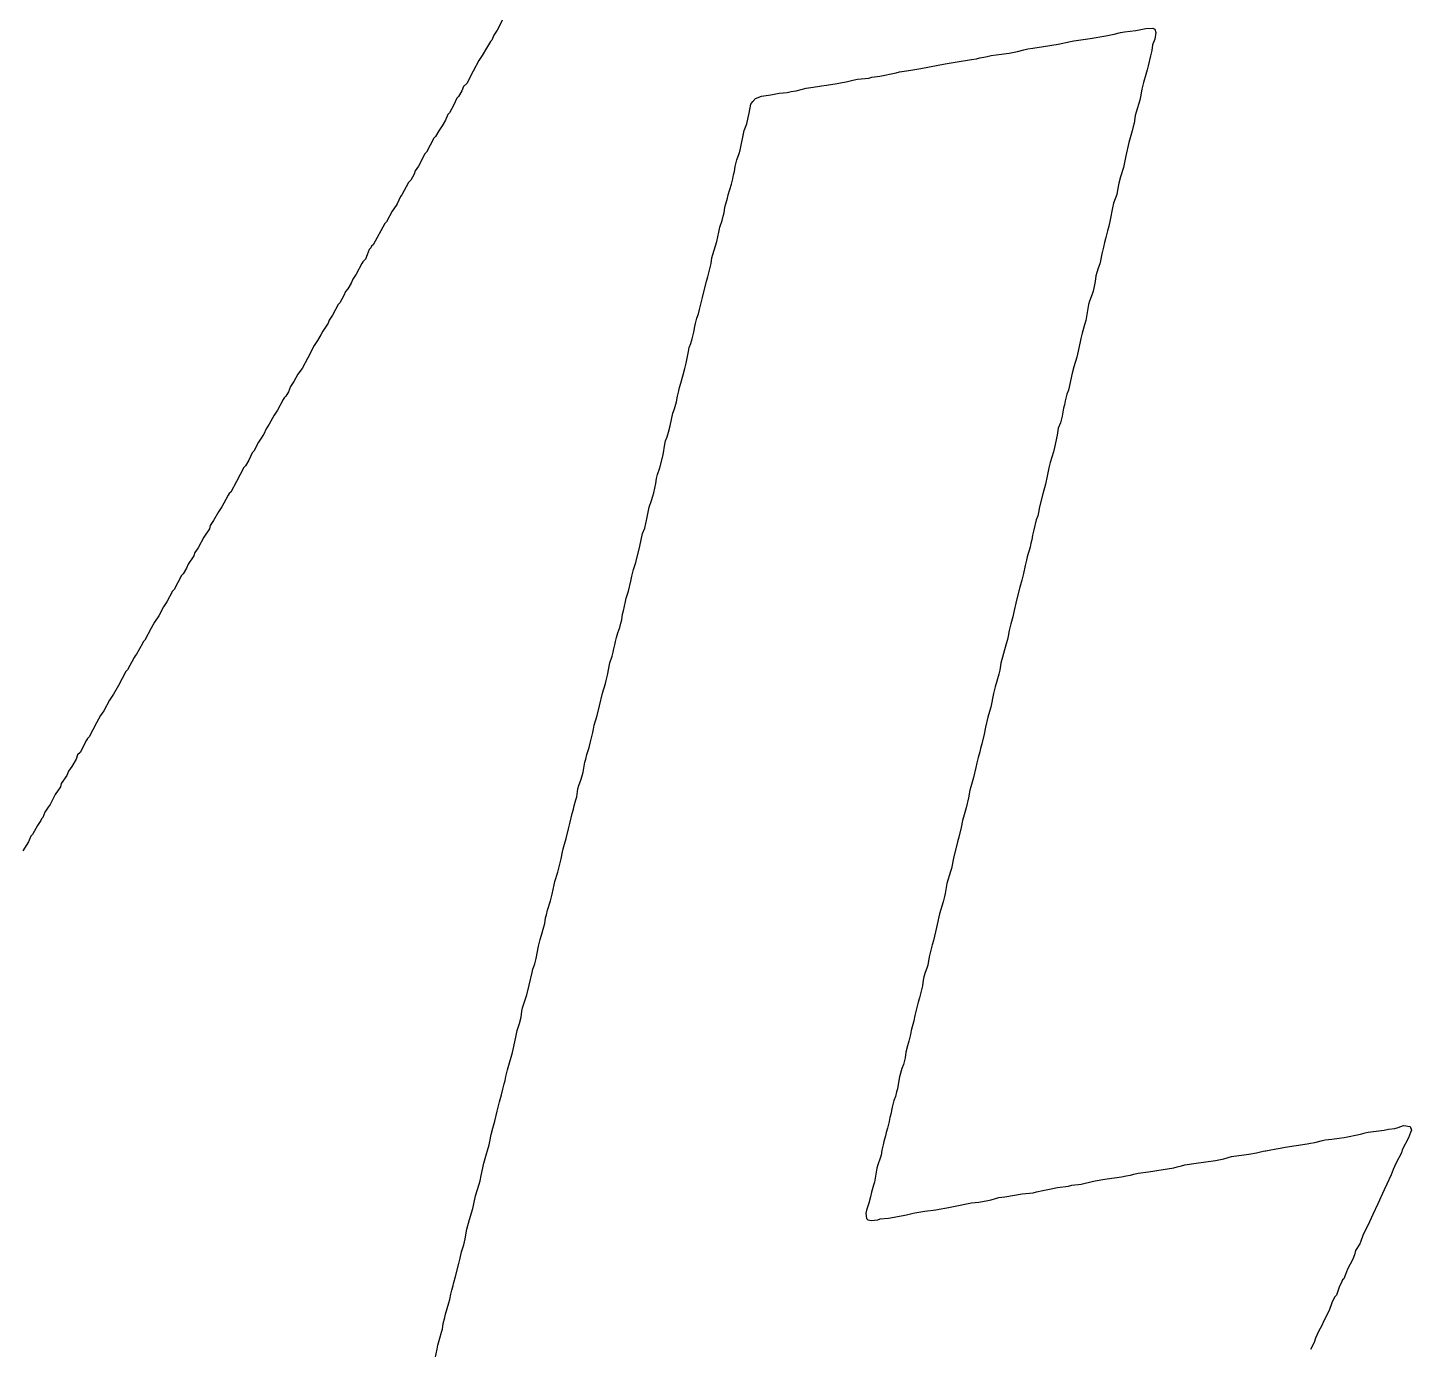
# Model space of a CAD drawing. Header units: inches. Extents: x 0 to 276, y 0 to 124.
# Drawn here: x 43.208 to 45.107, y 15.98 to 17.795 of the extents above; entities that cross this region are included whole.
import ezdxf

# ---------------------------------------------------------------- set-up
doc = ezdxf.new("R2010")
doc.units = ezdxf.units.IN
doc.layers.add('Top Overlay', color=2, linetype='Continuous')

msp = doc.modelspace()

# ---------------------------------------------------------------- linework, layer by layer
at = {"layer": 'Top Overlay'}
for p, q in [((43.8609, 17.8085), (43.8519, 17.7916)), ((43.8474, 17.7849), (43.8446, 17.7776)), ((43.8519, 17.7916), (43.8474, 17.7849)), ((44.6664, 17.7803), (44.6877, 17.7837)), ((44.6877, 17.7837), (44.699, 17.786)), ((44.699, 17.786), (44.708, 17.7882)), ((44.708, 17.7882), (44.7136, 17.7893)), ((44.7136, 17.7893), (44.7288, 17.791)), ((44.7288, 17.791), (44.7428, 17.7938)), ((44.7428, 17.7938), (44.7524, 17.7944)), ((44.7524, 17.7944), (44.7552, 17.7927)), ((44.7552, 17.7927), (44.7563, 17.7882)), ((44.7563, 17.7882), (44.7552, 17.7792)), ((43.8373, 17.7669), (43.8316, 17.7568)), ((43.8418, 17.7736), (43.8373, 17.7669)), ((43.8429, 17.7759), (43.8418, 17.7736)), ((43.8446, 17.7776), (43.8429, 17.7759)), ((44.5551, 17.7601), (44.5663, 17.7623)), ((44.5663, 17.7623), (44.5753, 17.7646)), ((44.5753, 17.7646), (44.5809, 17.7657)), ((44.5809, 17.7657), (44.5877, 17.7668)), ((44.5877, 17.7668), (44.6023, 17.7691)), ((44.6023, 17.7691), (44.6225, 17.7725)), ((44.6225, 17.7725), (44.6394, 17.7758)), ((44.6394, 17.7758), (44.6439, 17.777)), ((44.6439, 17.777), (44.6664, 17.7803)), ((44.7507, 17.7635), (44.749, 17.7562)), ((44.7518, 17.7713), (44.7507, 17.7635)), ((44.7552, 17.7792), (44.7518, 17.7713)), ((43.8271, 17.75), (43.8193, 17.7354)), ((43.8316, 17.7568), (43.8271, 17.75)), ((44.4336, 17.7387), (44.4673, 17.7455)), ((44.4673, 17.7455), (44.4808, 17.7477)), ((44.4808, 17.7477), (44.5033, 17.7511)), ((44.5033, 17.7511), (44.5101, 17.7522)), ((44.5101, 17.7522), (44.5146, 17.7534)), ((44.5146, 17.7534), (44.5202, 17.7545)), ((44.5202, 17.7545), (44.5247, 17.7556)), ((44.5247, 17.7556), (44.5303, 17.7567)), ((44.5303, 17.7567), (44.5371, 17.7579)), ((44.5371, 17.7579), (44.5551, 17.7601)), ((44.7457, 17.7427), (44.7445, 17.737)), ((44.749, 17.7562), (44.7457, 17.7427)), ((43.8193, 17.7354), (43.8103, 17.7185)), ((44.3403, 17.723), (44.347, 17.7241)), ((44.347, 17.7241), (44.3622, 17.7258)), ((44.3622, 17.7258), (44.3667, 17.7269)), ((44.3667, 17.7269), (44.3774, 17.7286)), ((44.3774, 17.7286), (44.3999, 17.7331)), ((44.3999, 17.7331), (44.4044, 17.7342)), ((44.4044, 17.7342), (44.4111, 17.7354)), ((44.4111, 17.7354), (44.4201, 17.7365)), ((44.4201, 17.7365), (44.4336, 17.7387)), ((44.7428, 17.7309), (44.7395, 17.7196)), ((44.7445, 17.737), (44.7428, 17.7309)), ((43.8035, 17.7084), (43.799, 17.7005)), ((43.8058, 17.714), (43.8035, 17.7084)), ((43.8103, 17.7185), (43.8058, 17.714)), ((44.2323, 17.7039), (44.2391, 17.705)), ((44.2391, 17.705), (44.2503, 17.7061)), ((44.2503, 17.7061), (44.2559, 17.7072)), ((44.2559, 17.7072), (44.2627, 17.7084)), ((44.2627, 17.7084), (44.2762, 17.7117)), ((44.2762, 17.7117), (44.2829, 17.7129)), ((44.2829, 17.7129), (44.2919, 17.714)), ((44.2919, 17.714), (44.2975, 17.7151)), ((44.2975, 17.7151), (44.3043, 17.7162)), ((44.3043, 17.7162), (44.3189, 17.7185)), ((44.3189, 17.7185), (44.3257, 17.7196)), ((44.3257, 17.7196), (44.3313, 17.7207)), ((44.3313, 17.7207), (44.3403, 17.723)), ((44.7372, 17.7106), (44.7355, 17.6999)), ((44.7395, 17.7196), (44.7372, 17.7106)), ((43.7923, 17.6882), (43.7867, 17.678)), ((43.7968, 17.6983), (43.7923, 17.6882)), ((43.799, 17.7005), (43.7968, 17.6983)), ((44.198, 17.6775), (44.2003, 17.6898)), ((44.2003, 17.6898), (44.2031, 17.6938)), ((44.2031, 17.6938), (44.207, 17.6977)), ((44.207, 17.6977), (44.2149, 17.7011)), ((44.2149, 17.7011), (44.2278, 17.7028)), ((44.2278, 17.7028), (44.2323, 17.7039)), ((44.7344, 17.6954), (44.7293, 17.6791)), ((44.7355, 17.6999), (44.7344, 17.6954)), ((43.781, 17.6679), (43.7765, 17.6601)), ((43.7844, 17.6758), (43.781, 17.6679)), ((43.7867, 17.678), (43.7844, 17.6758)), ((44.1947, 17.6628), (44.1969, 17.6718)), ((44.1969, 17.6718), (44.198, 17.6775)), ((44.7282, 17.6746), (44.7265, 17.664)), ((44.7293, 17.6791), (44.7282, 17.6746)), ((43.772, 17.6533), (43.7675, 17.6454)), ((43.7765, 17.6601), (43.772, 17.6533)), ((44.1857, 17.6269), (44.1902, 17.6493)), ((44.1902, 17.6493), (44.1913, 17.6538)), ((44.1913, 17.6538), (44.1947, 17.6628)), ((44.7237, 17.6533), (44.7192, 17.6375)), ((44.7254, 17.6595), (44.7237, 17.6533)), ((44.7265, 17.664), (44.7254, 17.6595)), ((43.7653, 17.6432), (43.7552, 17.6241)), ((43.7675, 17.6454), (43.7653, 17.6432)), ((44.7192, 17.6375), (44.7153, 17.619)), ((43.7529, 17.6218), (43.7439, 17.605)), ((43.7552, 17.6241), (43.7529, 17.6218)), ((44.1789, 17.6044), (44.1812, 17.6134)), ((44.1812, 17.6134), (44.1845, 17.6224)), ((44.1845, 17.6224), (44.1857, 17.6269)), ((44.7142, 17.6145), (44.713, 17.6077)), ((44.7153, 17.619), (44.7142, 17.6145)), ((43.7383, 17.5937), (43.7338, 17.5858)), ((43.7394, 17.5982), (43.7383, 17.5937)), ((43.7439, 17.605), (43.7394, 17.5982)), ((44.1755, 17.5875), (44.1767, 17.5931)), ((44.1767, 17.5931), (44.1778, 17.5976)), ((44.1778, 17.5976), (44.1789, 17.6044)), ((44.7119, 17.6032), (44.708, 17.5903)), ((44.713, 17.6077), (44.7119, 17.6032)), ((43.7304, 17.5825), (43.7214, 17.5656)), ((43.7338, 17.5858), (43.7304, 17.5825)), ((44.1694, 17.5656), (44.1739, 17.5802)), ((44.1739, 17.5802), (44.1755, 17.5875)), ((44.704, 17.5718), (44.7029, 17.5661)), ((44.7057, 17.5813), (44.704, 17.5718)), ((44.708, 17.5903), (44.7057, 17.5813)), ((43.7147, 17.5532), (43.7136, 17.551)), ((43.7192, 17.5633), (43.7147, 17.5532)), ((43.7214, 17.5656), (43.7192, 17.5633)), ((44.1649, 17.5487), (44.166, 17.5532)), ((44.166, 17.5532), (44.1682, 17.5611)), ((44.1682, 17.5611), (44.1694, 17.5656)), ((44.6984, 17.5538), (44.6967, 17.5476)), ((44.7029, 17.5661), (44.6984, 17.5538)), ((43.7079, 17.5431), (43.7001, 17.5285)), ((43.7136, 17.551), (43.7079, 17.5431)), ((44.1609, 17.5301), (44.1626, 17.5363)), ((44.1626, 17.5363), (44.1637, 17.5408)), ((44.1637, 17.5408), (44.1649, 17.5487)), ((44.6967, 17.5476), (44.6939, 17.5313)), ((43.6978, 17.5262), (43.6821, 17.497)), ((43.7001, 17.5285), (43.6978, 17.5262)), ((44.1564, 17.5144), (44.1576, 17.5211)), ((44.1576, 17.5211), (44.1609, 17.5301)), ((44.69, 17.5161), (44.6877, 17.5071)), ((44.6917, 17.5223), (44.69, 17.5161)), ((44.6939, 17.5313), (44.6917, 17.5223)), ((43.6821, 17.497), (43.6798, 17.4948)), ((44.148, 17.4835), (44.1536, 17.5015)), ((44.1536, 17.5015), (44.1564, 17.5144)), ((44.6861, 17.4998), (44.6844, 17.4936)), ((44.6877, 17.5071), (44.6861, 17.4998)), ((43.6714, 17.4773), (43.6675, 17.4734)), ((43.6736, 17.4829), (43.6714, 17.4773)), ((43.6765, 17.4903), (43.6736, 17.4829)), ((43.6787, 17.4925), (43.6765, 17.4903)), ((43.6798, 17.4948), (43.6787, 17.4925)), ((44.1457, 17.4711), (44.1469, 17.479)), ((44.1469, 17.479), (44.148, 17.4835)), ((44.6821, 17.4846), (44.6804, 17.475)), ((44.6844, 17.4936), (44.6821, 17.4846)), ((43.6663, 17.4711), (43.6585, 17.4565)), ((43.6675, 17.4734), (43.6663, 17.4711)), ((44.1412, 17.4531), (44.1457, 17.4711)), ((44.6754, 17.4587), (44.6742, 17.4542)), ((44.6771, 17.4649), (44.6754, 17.4587)), ((44.6793, 17.4705), (44.6771, 17.4649)), ((44.6804, 17.475), (44.6793, 17.4705)), ((43.6517, 17.4442), (43.6472, 17.4363)), ((43.654, 17.4498), (43.6517, 17.4442)), ((43.6585, 17.4565), (43.654, 17.4498)), ((44.1339, 17.4244), (44.1396, 17.4469)), ((44.1396, 17.4469), (44.1412, 17.4531)), ((44.672, 17.4419), (44.6703, 17.4334)), ((44.6731, 17.4464), (44.672, 17.4419)), ((44.6742, 17.4542), (44.6731, 17.4464)), ((43.6416, 17.4273), (43.636, 17.4172)), ((43.6438, 17.4329), (43.6416, 17.4273)), ((43.6472, 17.4363), (43.6438, 17.4329)), ((44.1323, 17.4171), (44.1339, 17.4244)), ((44.6692, 17.4289), (44.6653, 17.4194)), ((44.6703, 17.4334), (44.6692, 17.4289)), ((43.6337, 17.4149), (43.6259, 17.4003)), ((43.636, 17.4172), (43.6337, 17.4149)), ((44.1261, 17.3963), (44.1283, 17.402)), ((44.1283, 17.402), (44.13, 17.4081)), ((44.13, 17.4081), (44.1323, 17.4171)), ((44.6641, 17.4149), (44.6613, 17.3986)), ((44.6653, 17.4194), (44.6641, 17.4149)), ((43.6202, 17.3891), (43.6129, 17.3784)), ((43.6214, 17.3936), (43.6202, 17.3891)), ((43.6259, 17.4003), (43.6214, 17.3936)), ((44.1221, 17.3767), (44.1233, 17.3845)), ((44.1233, 17.3845), (44.1244, 17.389)), ((44.1244, 17.389), (44.1261, 17.3963)), ((44.6585, 17.3868), (44.6551, 17.3755)), ((44.6602, 17.393), (44.6585, 17.3868)), ((44.6613, 17.3986), (44.6602, 17.393)), ((43.6056, 17.3654), (43.6011, 17.3587)), ((43.6101, 17.3733), (43.6056, 17.3654)), ((43.6129, 17.3784), (43.6101, 17.3733)), ((44.1182, 17.3615), (44.1199, 17.3677)), ((44.1199, 17.3677), (44.1221, 17.3767)), ((44.6523, 17.3637), (44.6489, 17.3469)), ((44.6534, 17.3682), (44.6523, 17.3637)), ((44.6551, 17.3755), (44.6534, 17.3682)), ((43.6011, 17.3587), (43.5921, 17.3418)), ((44.1126, 17.339), (44.1137, 17.3457)), ((44.1137, 17.3457), (44.1148, 17.3502)), ((44.1148, 17.3502), (44.1159, 17.3559)), ((44.1159, 17.3559), (44.1182, 17.3615)), ((44.6489, 17.3469), (44.6478, 17.3424)), ((43.5842, 17.3272), (43.5786, 17.3193)), ((43.5921, 17.3418), (43.5842, 17.3272)), ((44.1075, 17.3182), (44.1098, 17.3272)), ((44.1098, 17.3272), (44.1114, 17.3345)), ((44.1114, 17.3345), (44.1126, 17.339)), ((44.6439, 17.3294), (44.6416, 17.3204)), ((44.6478, 17.3424), (44.6439, 17.3294)), ((43.573, 17.3092), (43.5685, 17.3025)), ((43.5786, 17.3193), (43.573, 17.3092)), ((44.1025, 17.3008), (44.1041, 17.3069)), ((44.1041, 17.3069), (44.1075, 17.3182)), ((44.6416, 17.3204), (44.6366, 17.2974)), ((43.5595, 17.2867), (43.5584, 17.2845)), ((43.5618, 17.289), (43.5595, 17.2867)), ((43.5657, 17.2952), (43.5618, 17.289)), ((43.5685, 17.3025), (43.5657, 17.2952)), ((44.0985, 17.2811), (44.0996, 17.2889)), ((44.0996, 17.2889), (44.1013, 17.2963)), ((44.1013, 17.2963), (44.1025, 17.3008)), ((44.6343, 17.2918), (44.6321, 17.2828)), ((44.6366, 17.2974), (44.6343, 17.2918)), ((43.5505, 17.2699), (43.546, 17.2631)), ((43.5584, 17.2845), (43.5505, 17.2699)), ((44.0935, 17.2659), (44.0957, 17.2715)), ((44.0957, 17.2715), (44.0985, 17.2811)), ((44.6298, 17.2726), (44.6276, 17.2614)), ((44.631, 17.2771), (44.6298, 17.2726)), ((44.6321, 17.2828), (44.631, 17.2771)), ((43.5393, 17.2507), (43.5348, 17.244)), ((43.546, 17.2631), (43.5393, 17.2507)), ((44.0895, 17.2485), (44.0935, 17.2659)), ((44.6253, 17.2524), (44.6225, 17.2451)), ((44.6276, 17.2614), (44.6253, 17.2524)), ((43.5291, 17.2327), (43.5246, 17.226)), ((43.5303, 17.235), (43.5291, 17.2327)), ((43.532, 17.2367), (43.5303, 17.235)), ((43.5348, 17.244), (43.532, 17.2367)), ((44.0833, 17.2277), (44.0856, 17.2333)), ((44.0856, 17.2333), (44.0873, 17.2395)), ((44.0873, 17.2395), (44.0895, 17.2485)), ((44.6208, 17.2355), (44.6175, 17.2187)), ((44.6225, 17.2451), (44.6208, 17.2355)), ((43.5157, 17.2114), (43.5112, 17.2013)), ((43.5179, 17.2136), (43.5157, 17.2114)), ((43.5246, 17.226), (43.5179, 17.2136)), ((44.08, 17.2085), (44.0822, 17.2232)), ((44.0822, 17.2232), (44.0833, 17.2277)), ((44.6158, 17.2125), (44.6113, 17.1979)), ((44.6175, 17.2187), (44.6158, 17.2125)), ((43.5067, 17.1934), (43.5044, 17.1911)), ((43.5112, 17.2013), (43.5067, 17.1934)), ((44.0755, 17.1906), (44.08, 17.2085)), ((44.6113, 17.1979), (44.6096, 17.1906)), ((43.5044, 17.1911), (43.4943, 17.172)), ((44.0698, 17.1692), (44.071, 17.1759)), ((44.071, 17.1759), (44.0721, 17.1816)), ((44.0721, 17.1816), (44.0755, 17.1906)), ((44.6073, 17.1793), (44.6051, 17.1681)), ((44.6085, 17.1861), (44.6073, 17.1793)), ((44.6096, 17.1906), (44.6085, 17.1861)), ((43.4842, 17.1552), (43.483, 17.1529)), ((43.4864, 17.1574), (43.4842, 17.1552)), ((43.4943, 17.172), (43.4864, 17.1574)), ((44.0659, 17.1518), (44.067, 17.1563)), ((44.067, 17.1563), (44.0698, 17.1692)), ((44.6012, 17.1551), (44.5967, 17.1371)), ((44.6051, 17.1681), (44.6012, 17.1551)), ((43.474, 17.1372), (43.4695, 17.1304)), ((43.4797, 17.1473), (43.474, 17.1372)), ((43.483, 17.1529), (43.4797, 17.1473)), ((44.0586, 17.1253), (44.0608, 17.1366)), ((44.0608, 17.1366), (44.0642, 17.1456)), ((44.0642, 17.1456), (44.0659, 17.1518)), ((44.5967, 17.1371), (44.5955, 17.1293)), ((43.4628, 17.1181), (43.4583, 17.1113)), ((43.4695, 17.1304), (43.4628, 17.1181)), ((44.0547, 17.1079), (44.0575, 17.1208)), ((44.0575, 17.1208), (44.0586, 17.1253)), ((44.5922, 17.1191), (44.5888, 17.1057)), ((44.5944, 17.1248), (44.5922, 17.1191)), ((44.5955, 17.1293), (44.5944, 17.1248)), ((43.4572, 17.1068), (43.4493, 17.0956)), ((43.4583, 17.1113), (43.4572, 17.1068)), ((44.0479, 17.0832), (44.0518, 17.1006)), ((44.0518, 17.1006), (44.0547, 17.1079)), ((44.5871, 17.0983), (44.586, 17.0916)), ((44.5888, 17.1057), (44.5871, 17.0983)), ((43.4414, 17.0809), (43.4369, 17.0742)), ((43.4493, 17.0956), (43.4414, 17.0809)), ((44.0423, 17.0607), (44.0479, 17.0832)), ((44.5837, 17.0815), (44.5798, 17.0685)), ((44.5849, 17.0871), (44.5837, 17.0815)), ((44.586, 17.0916), (44.5849, 17.0871)), ((43.4358, 17.0697), (43.4279, 17.0585)), ((43.4369, 17.0742), (43.4358, 17.0697)), ((44.0395, 17.0511), (44.0423, 17.0607)), ((44.5787, 17.064), (44.577, 17.0567)), ((44.5798, 17.0685), (44.5787, 17.064)), ((43.4189, 17.0427), (43.4088, 17.0236)), ((43.4212, 17.045), (43.4189, 17.0427)), ((43.4257, 17.0528), (43.4212, 17.045)), ((43.4279, 17.0585), (43.4257, 17.0528)), ((44.0355, 17.0348), (44.0372, 17.0421)), ((44.0372, 17.0421), (44.0395, 17.0511)), ((44.5747, 17.0455), (44.5725, 17.0365)), ((44.577, 17.0567), (44.5747, 17.0455)), ((43.4066, 17.0213), (43.3987, 17.0067)), ((43.4088, 17.0236), (43.4066, 17.0213)), ((44.0294, 17.0118), (44.0322, 17.0213)), ((44.0322, 17.0213), (44.0355, 17.0348)), ((44.5697, 17.0269), (44.5652, 17.0089)), ((44.5725, 17.0365), (44.5697, 17.0269)), ((43.3987, 17.0067), (43.3942, 17)), ((44.0254, 16.9943), (44.0282, 17.0073)), ((44.0282, 17.0073), (44.0294, 17.0118)), ((44.5652, 17.0089), (44.5612, 16.9904)), ((43.3875, 16.9876), (43.3818, 16.9786)), ((43.3942, 17), (43.3875, 16.9876)), ((44.0232, 16.982), (44.0243, 16.9898)), ((44.0243, 16.9898), (44.0254, 16.9943)), ((44.5601, 16.9859), (44.5573, 16.9763)), ((44.5612, 16.9904), (44.5601, 16.9859)), ((43.3773, 16.9707), (43.3683, 16.9539)), ((43.3818, 16.9786), (43.3773, 16.9707)), ((44.0159, 16.9578), (44.0176, 16.964)), ((44.0176, 16.964), (44.0204, 16.9713)), ((44.0204, 16.9713), (44.0221, 16.9775)), ((44.0221, 16.9775), (44.0232, 16.982)), ((44.5551, 16.9673), (44.5539, 16.9595)), ((44.5573, 16.9763), (44.5551, 16.9673)), ((43.365, 16.9494), (43.3571, 16.9348)), ((43.3661, 16.9516), (43.365, 16.9494)), ((43.3683, 16.9539), (43.3661, 16.9516)), ((44.0125, 16.942), (44.0136, 16.9477)), ((44.0136, 16.9477), (44.0147, 16.9522)), ((44.0147, 16.9522), (44.0159, 16.9578)), ((44.5511, 16.9488), (44.5472, 16.9359)), ((44.5528, 16.955), (44.5511, 16.9488)), ((44.5539, 16.9595), (44.5528, 16.955)), ((43.3537, 16.9303), (43.3447, 16.9134)), ((43.3549, 16.9325), (43.3537, 16.9303)), ((43.3571, 16.9348), (43.3549, 16.9325)), ((44.0069, 16.9229), (44.0102, 16.9319)), ((44.0102, 16.9319), (44.0114, 16.9375)), ((44.0114, 16.9375), (44.0125, 16.942)), ((44.5472, 16.9359), (44.5438, 16.9224)), ((43.3425, 16.9111), (43.3324, 16.892)), ((43.3447, 16.9134), (43.3425, 16.9111)), ((44.0035, 16.9061), (44.0069, 16.9229)), ((44.541, 16.9072), (44.5382, 16.8976)), ((44.5421, 16.9128), (44.541, 16.9072)), ((44.5438, 16.9224), (44.5421, 16.9128)), ((43.3324, 16.892), (43.3256, 16.8797)), ((43.9967, 16.8813), (44.0007, 16.8943)), ((44.0007, 16.8943), (44.0018, 16.8987)), ((44.0018, 16.8987), (44.0035, 16.9061)), ((44.5359, 16.8898), (44.5337, 16.8808)), ((44.5382, 16.8976), (44.5359, 16.8898)), ((43.32, 16.8718), (43.3121, 16.8572)), ((43.3256, 16.8797), (43.32, 16.8718)), ((43.9928, 16.8639), (43.9967, 16.8813)), ((44.5337, 16.8808), (44.5298, 16.8622)), ((43.3076, 16.8504), (43.302, 16.8403)), ((43.3121, 16.8572), (43.3076, 16.8504)), ((43.9855, 16.8375), (43.9894, 16.8504)), ((43.9894, 16.8504), (43.9928, 16.8639)), ((44.5281, 16.856), (44.5258, 16.8481)), ((44.5298, 16.8622), (44.5281, 16.856)), ((43.302, 16.8403), (43.2919, 16.8212)), ((43.9833, 16.8273), (43.9844, 16.8318)), ((43.9844, 16.8318), (43.9855, 16.8375)), ((44.5224, 16.8347), (44.5208, 16.8251)), ((44.5258, 16.8481), (44.5224, 16.8347)), ((43.2885, 16.8167), (43.2795, 16.7998)), ((43.2896, 16.8189), (43.2885, 16.8167)), ((43.2919, 16.8212), (43.2896, 16.8189)), ((43.9782, 16.8065), (43.9804, 16.8144)), ((43.9804, 16.8144), (43.9821, 16.8217)), ((43.9821, 16.8217), (43.9833, 16.8273)), ((44.5208, 16.8251), (44.5174, 16.8116)), ((43.2761, 16.7965), (43.2739, 16.7908)), ((43.2795, 16.7998), (43.2761, 16.7965)), ((43.9737, 16.7908), (43.9754, 16.797)), ((43.9754, 16.797), (43.9782, 16.8065)), ((44.5123, 16.793), (44.5106, 16.7857)), ((44.5146, 16.8009), (44.5123, 16.793)), ((44.5157, 16.8054), (44.5146, 16.8009)), ((44.5174, 16.8116), (44.5157, 16.8054)), ((43.2638, 16.774), (43.2615, 16.7683)), ((43.2683, 16.7807), (43.2638, 16.774)), ((43.2739, 16.7908), (43.2683, 16.7807)), ((43.9703, 16.7728), (43.9726, 16.7863)), ((43.9726, 16.7863), (43.9737, 16.7908)), ((44.5095, 16.779), (44.5061, 16.7655)), ((44.5106, 16.7857), (44.5095, 16.779)), ((43.2536, 16.7571), (43.2525, 16.7526)), ((43.2615, 16.7683), (43.2536, 16.7571)), ((43.9641, 16.7543), (43.9675, 16.7633)), ((43.9675, 16.7633), (43.9703, 16.7728)), ((44.5061, 16.7655), (44.5022, 16.7526)), ((43.2452, 16.7419), (43.2385, 16.7284)), ((43.2525, 16.7526), (43.2452, 16.7419)), ((43.9602, 16.7346), (43.9613, 16.7391)), ((43.9613, 16.7391), (43.963, 16.7498)), ((43.963, 16.7498), (43.9641, 16.7543)), ((44.4994, 16.7374), (44.496, 16.7239)), ((44.5011, 16.7481), (44.4994, 16.7374)), ((44.5022, 16.7526), (44.5011, 16.7481)), ((43.2312, 16.7177), (43.2283, 16.7104)), ((43.2357, 16.7245), (43.2312, 16.7177)), ((43.2385, 16.7284), (43.2357, 16.7245)), ((43.9551, 16.716), (43.9568, 16.7222)), ((43.9568, 16.7222), (43.958, 16.7267)), ((43.958, 16.7267), (43.9602, 16.7346)), ((44.496, 16.7239), (44.4932, 16.7143)), ((43.221, 16.6997), (43.2143, 16.6874)), ((43.2255, 16.7065), (43.221, 16.6997)), ((43.2267, 16.7087), (43.2255, 16.7065)), ((43.2283, 16.7104), (43.2267, 16.7087)), ((43.9501, 16.6952), (43.9518, 16.7025)), ((43.9518, 16.7025), (43.9551, 16.716)), ((44.491, 16.7065), (44.4893, 16.6969)), ((44.4932, 16.7143), (44.491, 16.7065)), ((43.2098, 16.6795), (43.2087, 16.6773)), ((43.212, 16.6851), (43.2098, 16.6795)), ((43.2143, 16.6874), (43.212, 16.6851)), ((43.9445, 16.6739), (43.9467, 16.6817)), ((43.9467, 16.6817), (43.9501, 16.6952)), ((44.4859, 16.6834), (44.4842, 16.6772)), ((44.4893, 16.6969), (44.4859, 16.6834)), ((43.2087, 16.6773), (43.2008, 16.6649)), ((43.94, 16.6536), (43.9417, 16.6632)), ((43.9417, 16.6632), (43.9428, 16.6677)), ((43.9428, 16.6677), (43.9445, 16.6739)), ((44.4842, 16.6772), (44.4786, 16.6547)), ((43.9355, 16.6356), (43.94, 16.6536)), ((44.4786, 16.6547), (44.4758, 16.6407)), ((43.9304, 16.6182), (43.9315, 16.6227)), ((43.9315, 16.6227), (43.9355, 16.6356)), ((44.4747, 16.6362), (44.4696, 16.6199)), ((44.4758, 16.6407), (44.4747, 16.6362)), ((43.9253, 16.5963), (43.9276, 16.6053)), ((43.9276, 16.6053), (43.9304, 16.6182)), ((44.4673, 16.6064), (44.4662, 16.6019)), ((44.4696, 16.6199), (44.4673, 16.6064)), ((43.9214, 16.5833), (43.9253, 16.5963)), ((44.4645, 16.5946), (44.4595, 16.5783)), ((44.4662, 16.6019), (44.4645, 16.5946)), ((43.9164, 16.5603), (43.9175, 16.5648)), ((43.9175, 16.5648), (43.9186, 16.5727)), ((43.9186, 16.5727), (43.9197, 16.5771)), ((43.9197, 16.5771), (43.9214, 16.5833)), ((44.4595, 16.5783), (44.4555, 16.5597)), ((43.9113, 16.5429), (43.913, 16.549)), ((43.913, 16.549), (43.9164, 16.5603)), ((44.4555, 16.5597), (44.451, 16.5417)), ((43.9057, 16.517), (43.909, 16.5339)), ((43.909, 16.5339), (43.9113, 16.5429)), ((44.4477, 16.5282), (44.4454, 16.5192)), ((44.4494, 16.5355), (44.4477, 16.5282)), ((44.451, 16.5417), (44.4494, 16.5355)), ((43.9012, 16.5024), (43.904, 16.5097)), ((43.904, 16.5097), (43.9057, 16.517)), ((44.4432, 16.508), (44.442, 16.5035)), ((44.4454, 16.5192), (44.4432, 16.508)), ((43.8961, 16.4804), (43.9, 16.4979)), ((43.9, 16.4979), (43.9012, 16.5024)), ((44.4381, 16.4917), (44.437, 16.4872)), ((44.4398, 16.4979), (44.4381, 16.4917)), ((44.442, 16.5035), (44.4398, 16.4979)), ((43.8927, 16.4669), (43.8961, 16.4804)), ((44.4342, 16.472), (44.4319, 16.463)), ((44.4359, 16.4793), (44.4342, 16.472)), ((44.437, 16.4872), (44.4359, 16.4793)), ((43.8871, 16.449), (43.8927, 16.4669)), ((44.4302, 16.4568), (44.4257, 16.4388)), ((44.4319, 16.463), (44.4302, 16.4568)), ((43.8826, 16.4276), (43.8849, 16.4366)), ((43.8849, 16.4366), (43.886, 16.4445)), ((43.886, 16.4445), (43.8871, 16.449)), ((44.4257, 16.4388), (44.4241, 16.4315)), ((43.8776, 16.409), (43.8798, 16.418)), ((43.8798, 16.418), (43.8826, 16.4276)), ((44.4207, 16.418), (44.4196, 16.4124)), ((44.4241, 16.4315), (44.4207, 16.418)), ((43.8742, 16.3922), (43.8776, 16.409)), ((44.4156, 16.3972), (44.4134, 16.3882)), ((44.4173, 16.4034), (44.4156, 16.3972)), ((44.4196, 16.4124), (44.4173, 16.4034)), ((43.8691, 16.3736), (43.8714, 16.3815)), ((43.8714, 16.3815), (43.8731, 16.3877)), ((43.8731, 16.3877), (43.8742, 16.3922)), ((44.4122, 16.3804), (44.41, 16.3714)), ((44.4134, 16.3882), (44.4122, 16.3804)), ((43.8641, 16.3551), (43.8663, 16.3641)), ((43.8663, 16.3641), (43.8691, 16.3736)), ((44.4077, 16.3657), (44.4044, 16.3545)), ((44.41, 16.3714), (44.4077, 16.3657)), ((43.8579, 16.3298), (43.8601, 16.3376)), ((43.8601, 16.3376), (43.8618, 16.3449)), ((43.8618, 16.3449), (43.8629, 16.3494)), ((43.8629, 16.3494), (43.8641, 16.3551)), ((44.4016, 16.3382), (44.4004, 16.3337)), ((44.4027, 16.3438), (44.4016, 16.3382)), ((44.4044, 16.3545), (44.4027, 16.3438)), ((43.8523, 16.3073), (43.8551, 16.3202)), ((43.8551, 16.3202), (43.8579, 16.3298)), ((44.3965, 16.3219), (44.3943, 16.3129)), ((44.3988, 16.3275), (44.3965, 16.3219)), ((44.4004, 16.3337), (44.3988, 16.3275)), ((43.8489, 16.2938), (43.8523, 16.3073)), ((44.3914, 16.2988), (44.3903, 16.2932)), ((44.3926, 16.3033), (44.3914, 16.2988)), ((44.3943, 16.3129), (44.3926, 16.3033)), ((43.8438, 16.2752), (43.8461, 16.2842)), ((43.8461, 16.2842), (43.8489, 16.2938)), ((44.3881, 16.2842), (44.3864, 16.278)), ((44.3903, 16.2932), (44.3881, 16.2842)), ((45.0481, 16.2786), (45.0701, 16.2814)), ((45.0701, 16.2814), (45.0757, 16.2825)), ((45.0757, 16.2825), (45.0847, 16.2837)), ((45.0847, 16.2837), (45.0892, 16.2848)), ((45.0892, 16.2848), (45.0965, 16.2876)), ((45.0965, 16.2876), (45.1055, 16.2865)), ((45.1055, 16.2865), (45.1072, 16.2814)), ((45.1072, 16.2814), (45.106, 16.278)), ((43.8388, 16.2533), (43.841, 16.2612)), ((43.841, 16.2612), (43.8421, 16.2657)), ((43.8421, 16.2657), (43.8438, 16.2752)), ((44.3819, 16.2612), (44.3802, 16.2539)), ((44.383, 16.2657), (44.3819, 16.2612)), ((44.3853, 16.2735), (44.383, 16.2657)), ((44.3864, 16.278), (44.3853, 16.2735)), ((44.934, 16.2578), (44.9644, 16.2623)), ((44.9644, 16.2623), (44.9689, 16.2634)), ((44.9689, 16.2634), (44.9745, 16.2645)), ((44.9745, 16.2645), (44.9835, 16.2668)), ((44.9835, 16.2668), (44.9891, 16.2679)), ((44.9891, 16.2679), (44.9981, 16.269)), ((44.9981, 16.269), (45.0082, 16.2702)), ((45.0082, 16.2702), (45.015, 16.2713)), ((45.015, 16.2713), (45.0375, 16.2758)), ((45.0375, 16.2758), (45.0436, 16.2775)), ((45.0436, 16.2775), (45.0481, 16.2786)), ((45.1032, 16.2707), (45.0948, 16.2544)), ((45.106, 16.278), (45.1032, 16.2707)), ((43.8337, 16.2359), (43.8376, 16.2488)), ((43.8376, 16.2488), (43.8388, 16.2533)), ((44.3779, 16.2426), (44.3746, 16.2336)), ((44.3791, 16.2471), (44.3779, 16.2426)), ((44.3802, 16.2539), (44.3791, 16.2471)), ((44.8452, 16.2409), (44.8497, 16.2421)), ((44.8497, 16.2421), (44.8559, 16.2437)), ((44.8559, 16.2437), (44.8603, 16.2449)), ((44.8603, 16.2449), (44.884, 16.2482)), ((44.884, 16.2482), (44.8946, 16.2499)), ((44.8946, 16.2499), (44.9036, 16.2522)), ((44.9036, 16.2522), (44.9065, 16.2527)), ((44.9065, 16.2527), (44.9076, 16.2527)), ((44.9076, 16.2527), (44.9121, 16.2539)), ((44.9121, 16.2539), (44.9216, 16.2555)), ((44.9216, 16.2555), (44.9273, 16.2567)), ((44.9273, 16.2567), (44.934, 16.2578)), ((45.0937, 16.2499), (45.0858, 16.2353)), ((45.0948, 16.2544), (45.0937, 16.2499)), ((43.8303, 16.219), (43.8337, 16.2359)), ((44.3723, 16.2235), (44.3701, 16.21)), ((44.3735, 16.2291), (44.3723, 16.2235)), ((44.3746, 16.2336), (44.3735, 16.2291)), ((44.7322, 16.2224), (44.7462, 16.2241)), ((44.7462, 16.2241), (44.7665, 16.2274)), ((44.7665, 16.2274), (44.7811, 16.2297)), ((44.7811, 16.2297), (44.7856, 16.2308)), ((44.7856, 16.2308), (44.7918, 16.2325)), ((44.7918, 16.2325), (44.7963, 16.2336)), ((44.7963, 16.2336), (44.812, 16.2359)), ((44.812, 16.2359), (44.8384, 16.2398)), ((44.8384, 16.2398), (44.8452, 16.2409)), ((45.0824, 16.2274), (45.0796, 16.2201)), ((45.0858, 16.2353), (45.0824, 16.2274)), ((43.8225, 16.1909), (43.8275, 16.2072)), ((43.8275, 16.2072), (43.8286, 16.2117)), ((43.8286, 16.2117), (43.8303, 16.219)), ((44.369, 16.2055), (44.3661, 16.1959)), ((44.3701, 16.21), (44.369, 16.2055)), ((44.6214, 16.2027), (44.6366, 16.2044)), ((44.6366, 16.2044), (44.6411, 16.2055)), ((44.6411, 16.2055), (44.654, 16.2072)), ((44.654, 16.2072), (44.6596, 16.2083)), ((44.6596, 16.2083), (44.6731, 16.2117)), ((44.6731, 16.2117), (44.6866, 16.2139)), ((44.6866, 16.2139), (44.7091, 16.2173)), ((44.7091, 16.2173), (44.7159, 16.2184)), ((44.7159, 16.2184), (44.7215, 16.2196)), ((44.7215, 16.2196), (44.726, 16.2207)), ((44.726, 16.2207), (44.7322, 16.2224)), ((45.0734, 16.2072), (45.0701, 16.1993)), ((45.0796, 16.2201), (45.0734, 16.2072)), ((43.8196, 16.178), (43.8225, 16.1909)), ((44.3645, 16.1898), (44.3622, 16.1808)), ((44.3661, 16.1959), (44.3645, 16.1898)), ((44.5258, 16.1847), (44.5303, 16.1858)), ((44.5303, 16.1858), (44.5365, 16.1875)), ((44.5365, 16.1875), (44.541, 16.1886)), ((44.541, 16.1886), (44.5489, 16.1898)), ((44.5489, 16.1898), (44.573, 16.1937)), ((44.573, 16.1937), (44.5882, 16.1954)), ((44.5882, 16.1954), (44.5927, 16.1965)), ((44.5927, 16.1965), (44.6012, 16.1982)), ((44.6012, 16.1982), (44.6102, 16.2004)), ((44.6102, 16.2004), (44.6214, 16.2027)), ((45.0701, 16.1993), (45.0611, 16.1802)), ((43.814, 16.1588), (43.8185, 16.1735)), ((43.8185, 16.1735), (43.8196, 16.178)), ((44.3594, 16.1712), (44.3583, 16.1667)), ((44.3583, 16.1667), (44.3594, 16.16)), ((44.3622, 16.1808), (44.3594, 16.1712)), ((44.4139, 16.165), (44.4212, 16.1667)), ((44.4212, 16.1667), (44.4257, 16.1678)), ((44.4257, 16.1678), (44.4392, 16.1701)), ((44.4392, 16.1701), (44.4544, 16.1718)), ((44.4544, 16.1718), (44.4589, 16.1729)), ((44.4589, 16.1729), (44.4696, 16.1746)), ((44.4696, 16.1746), (44.4808, 16.1768)), ((44.4808, 16.1768), (44.4853, 16.178)), ((44.4853, 16.178), (44.4966, 16.1802)), ((44.4966, 16.1802), (44.5033, 16.1813)), ((44.5033, 16.1813), (44.5134, 16.1825)), ((44.5134, 16.1825), (44.5258, 16.1847)), ((45.0611, 16.1802), (45.0543, 16.1656)), ((43.8106, 16.1453), (43.814, 16.1588)), ((44.3594, 16.16), (44.3611, 16.1583)), ((44.3611, 16.1583), (44.3656, 16.1572)), ((44.3656, 16.1572), (44.3746, 16.1583)), ((44.3746, 16.1583), (44.3779, 16.1594)), ((44.3779, 16.1594), (44.3892, 16.1605)), ((44.3892, 16.1605), (44.3971, 16.1617)), ((44.3971, 16.1617), (44.4016, 16.1628)), ((44.4016, 16.1628), (44.4094, 16.1639)), ((44.4094, 16.1639), (44.4139, 16.165)), ((45.0498, 16.1555), (45.0408, 16.1364)), ((45.0543, 16.1656), (45.0498, 16.1555)), ((43.8062, 16.124), (43.8084, 16.1319)), ((43.8084, 16.1319), (43.8106, 16.1453)), ((45.038, 16.129), (45.0363, 16.1251)), ((45.0408, 16.1364), (45.038, 16.129)), ((43.8011, 16.1054), (43.8033, 16.1144)), ((43.8033, 16.1144), (43.8062, 16.124)), ((45.029, 16.1099), (45.0268, 16.1043)), ((45.0307, 16.1161), (45.029, 16.1099)), ((45.0363, 16.1251), (45.0307, 16.1161)), ((43.7949, 16.0801), (43.7994, 16.0981)), ((43.7994, 16.0981), (43.8011, 16.1054)), ((45.0195, 16.0902), (45.0167, 16.0829)), ((45.0268, 16.1043), (45.0195, 16.0902)), ((43.7915, 16.0678), (43.7927, 16.0723)), ((43.7927, 16.0723), (43.7949, 16.0801)), ((45.0116, 16.0734), (45.0082, 16.0655)), ((45.0127, 16.0756), (45.0116, 16.0734)), ((45.0144, 16.0773), (45.0127, 16.0756)), ((45.0167, 16.0829), (45.0144, 16.0773)), ((43.787, 16.0486), (43.7887, 16.056)), ((43.7887, 16.056), (43.7898, 16.0616)), ((43.7898, 16.0616), (43.7915, 16.0678)), ((45.0015, 16.052), (44.9981, 16.0441)), ((45.0043, 16.0548), (45.0015, 16.052)), ((45.0082, 16.0655), (45.0043, 16.0548)), ((43.7814, 16.0284), (43.7859, 16.0441)), ((43.7859, 16.0441), (43.787, 16.0486)), ((44.9942, 16.0335), (44.9869, 16.0194)), ((44.9981, 16.0441), (44.9942, 16.0335)), ((43.7769, 16.0082), (43.778, 16.016)), ((43.778, 16.016), (43.7803, 16.0239)), ((43.7803, 16.0239), (43.7814, 16.0284)), ((44.9869, 16.0194), (44.984, 16.0121)), ((43.7707, 15.9862), (43.7735, 15.9958)), ((43.7735, 15.9958), (43.7758, 16.0037)), ((43.7758, 16.0037), (43.7769, 16.0082)), ((44.9756, 15.9958), (44.9739, 15.9896)), ((44.9801, 16.0059), (44.9756, 15.9958)), ((44.984, 16.0121), (44.9801, 16.0059)), ((43.7668, 15.9677), (43.7696, 15.9806)), ((43.7696, 15.9806), (43.7707, 15.9862)), ((44.9739, 15.9896), (44.9689, 15.98))]:
    msp.add_line(p, q, dxfattribs=at)

doc.saveas('drawing.dxf')
